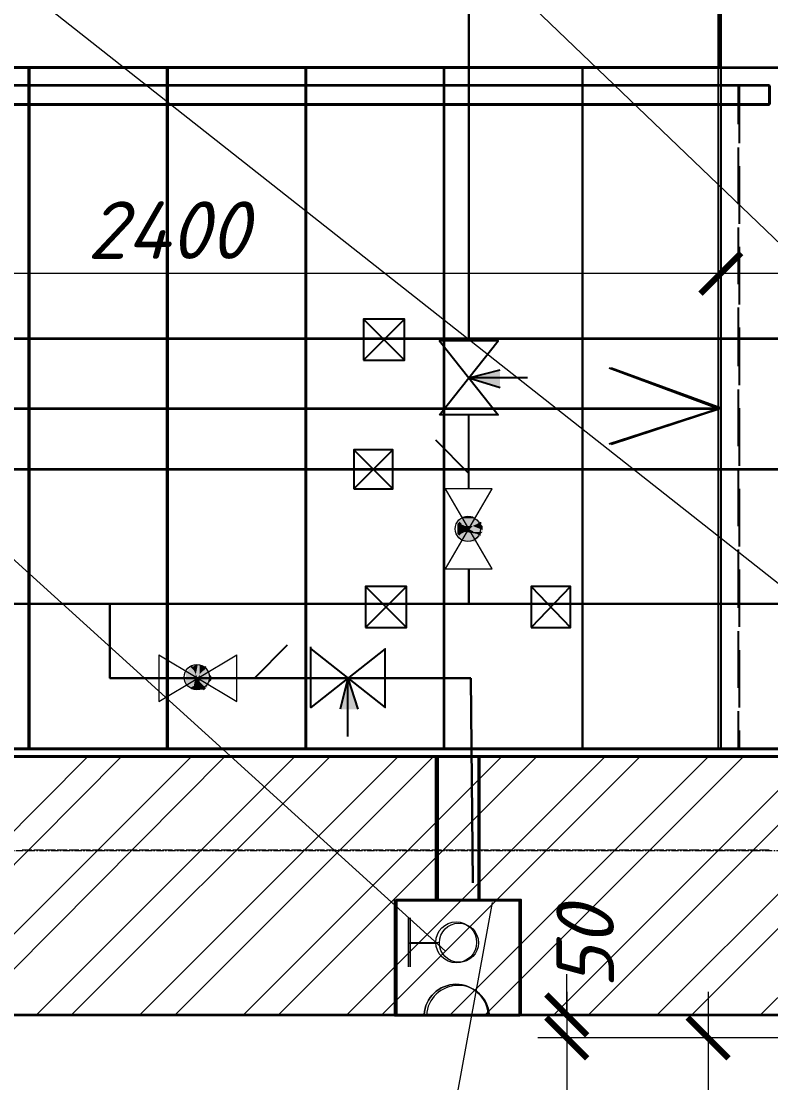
# Model space of a CAD drawing. Header units: millimetres. Extents: x -10178924 to 11692288, y -947381 to 58396.
# Drawn here: x 764284 to 765910, y -793095 to -790790 of the extents above; entities that cross this region are included whole.
import ezdxf

# ---------------------------------------------------------------- set-up
doc = ezdxf.new("R2010")
doc.units = ezdxf.units.MM
doc.linetypes.add('GOST2.303 4', pattern=[7, 5, -2, 0])
doc.linetypes.add('осевая', pattern=[50.8, 31.75, -6.35, 6.35, -6.35])
for name, color, linetype, lineweight in [('_В1', 5, 'Continuous', 9), ('PDF _0', 7, 'Continuous', 9), ('PDF _Текст', 7, 'Continuous', 5), ('Размеры клад.', 7, 'Continuous', 0), ('Размеры осевые', 153, 'Continuous', 9), ('Стены.1', 7, 'Continuous', 25), ('ШТРИХОВКА', 252, 'Continuous', 15)]:
    doc.layers.add(name, color=color, linetype=linetype, lineweight=lineweight)
for name, color, linetype in [('_надписи_вода', 7, 'Continuous'), ('PDF __В1', 5, 'Continuous'), ('PDF __надписи_вода', 7, 'Continuous'), ('PDF _В1_Арматура', 7, 'Continuous'), ('PDF _ВК_Арматура', 3, 'Continuous'), ('PDF _ВК_В1', 5, 'Continuous'), ('PDF _ВК_Т3', 1, 'Continuous'), ('PDF _ВК_Т4', 6, 'Continuous'), ('PDF _Лестницы _ крыльца.1', 7, 'Continuous'), ('PDF _Стены.1', 7, 'Continuous'), ('PDF _Текст 0.09', 7, 'Continuous'), ('Лестницы _ крыльца.1', 7, 'Continuous')]:
    doc.layers.add(name, color=color, linetype=linetype)
doc.layers.add('PDF _Размеры осевые', color=7, linetype='Continuous', true_color=0x5d6970)
doc.layers.add('PDF _штриховка', color=7, linetype='Continuous', true_color=0x95834a)
doc.styles.add('GOST 2.304_new', font='isocpeui.ttf')
doc.dimstyles.new('SPDS 1_50', dxfattribs={"dimscale": 50, "dimtxt": 2.5, "dimasz": 1.77, "dimexe": 1.25, "dimexo": 0.625, "dimtad": 1, "dimdec": 0, "dimrnd": 0.001, "dimtxsty": 'GOST 2.304_new', "dimblk": 'ARCHTICK', "dimcen": 2.5, "dimdle": 2, "dimclrt": 256, "dimadec": 0, "dimazin": 2, "dimtfac": 0.75, "dimtdec": 0, "dimtmove": 1, "dimatfit": 3, "dimfxl": 1, "dimtolj": 1, "dimlwd": 9, "dimlwe": 9, "dimarcsym": 0})

# ---------------------------------------------------------------- blocks, each defined once
blk = doc.blocks.new('_ArchTick')
at = {"color": 0, "linetype": 'ByBlock', "const_width": 0.15}
blk.add_lwpolyline([(-0.5, -0.5), (0.5, 0.5)], dxfattribs=at)
blk = doc.blocks.new('*D2626')
at = {"layer": 'Defpoints', "color": 0, "ltscale": 100, "transparency": 16777216}
for p in [(43828.1, -12156.9), (43109.1, -12206.9), (43769.1, -12206.9)]:
    blk.add_point(p, dxfattribs=at)
at = {"layer": 'Размеры клад.', "color": 0, "lineweight": 9, "ltscale": 100, "transparency": 16777216}
for p, q in [((43109.1, -12156.9), (43109.1, -12068.4)), ((43796.8, -12156.9), (43046.6, -12156.9)), ((43109.1, -12156.9), (43109.1, -12206.9)), ((43737.8, -12206.9), (43046.6, -12206.9)), ((43109.1, -12206.9), (43109.1, -12295.4))]:
    blk.add_line(p, q, dxfattribs=at)
at = {"layer": 'Размеры клад.', "color": 0, "lineweight": 9, "ltscale": 100, "transparency": 16777216, "xscale": 88.5, "yscale": 88.5, "zscale": 88.5}
for p, rotation in [((43109.1, -12156.9), 270), ((43109.1, -12206.9), 90)]:
    blk.add_blockref('_ArchTick', p, dxfattribs=dict(at, rotation=rotation))
at = {"layer": 'Размеры клад.', "ltscale": 100, "transparency": 16777216, "insert": (43149, -12011.2), "char_height": 125, "attachment_point": 5, "rotation": 90, "style": 'GOST 2.304_new'}
blk.add_mtext('\\A1;50', dxfattribs=at)
blk = doc.blocks.new('*D2627')
at = {"layer": 'Defpoints', "color": 0, "ltscale": 100, "transparency": 16777216}
for p in [(43769.1, -12206.9), (43109.1, -14046.9), (43769.1, -14046.9)]:
    blk.add_point(p, dxfattribs=at)
at = {"layer": 'Размеры клад.', "color": 0, "lineweight": 9, "ltscale": 100, "transparency": 16777216}
for p, q in [((43109.1, -12106.9), (43109.1, -14146.9)), ((43737.8, -12206.9), (43046.6, -12206.9)), ((43737.8, -14046.9), (43046.6, -14046.9))]:
    blk.add_line(p, q, dxfattribs=at)
at = {"layer": 'Размеры клад.', "color": 0, "lineweight": 9, "ltscale": 100, "transparency": 16777216, "xscale": 88.5, "yscale": 88.5, "zscale": 88.5}
for p, rotation in [((43109.1, -12206.9), 90), ((43109.1, -14046.9), 270)]:
    blk.add_blockref('_ArchTick', p, dxfattribs=dict(at, rotation=rotation))
at = {"layer": 'Размеры клад.', "ltscale": 100, "transparency": 16777216, "insert": (43015.3, -13126.9), "char_height": 125, "attachment_point": 5, "rotation": 90, "style": 'GOST 2.304_new'}
blk.add_mtext('\\A1;1840', dxfattribs=at)
blk = doc.blocks.new('*D2628')
at = {"layer": 'Defpoints', "color": 0, "ltscale": 100, "transparency": 16777216}
for p in [(43665, -12206.9), (43415.9, -13746.9), (44069.1, -13746.9)]:
    blk.add_point(p, dxfattribs=at)
at = {"layer": 'Размеры клад.', "color": 0, "lineweight": 9, "ltscale": 100, "transparency": 16777216}
for p, q in [((43415.9, -12106.9), (43415.9, -13846.9)), ((43633.8, -12206.9), (43353.4, -12206.9)), ((44037.8, -13746.9), (43353.4, -13746.9))]:
    blk.add_line(p, q, dxfattribs=at)
at = {"layer": 'Размеры клад.', "color": 0, "lineweight": 9, "ltscale": 100, "transparency": 16777216, "xscale": 88.5, "yscale": 88.5, "zscale": 88.5}
for p, rotation in [((43415.9, -12206.9), 90), ((43415.9, -13746.9), 270)]:
    blk.add_blockref('_ArchTick', p, dxfattribs=dict(at, rotation=rotation))
at = {"layer": 'Размеры клад.', "ltscale": 100, "transparency": 16777216, "insert": (43322.2, -12976.9), "char_height": 125, "attachment_point": 5, "rotation": 90, "style": 'GOST 2.304_new'}
blk.add_mtext('\\A1;1540', dxfattribs=at)
blk = doc.blocks.new('*D2633')
at = {"layer": 'Defpoints', "color": 0, "ltscale": 100, "transparency": 16777216}
for p in [(43443.3, -10547.2), (41043.3, -10839.9), (43443.3, -10839.9)]:
    blk.add_point(p, dxfattribs=at)
at = {"layer": 'Размеры клад.', "color": 0, "lineweight": 9, "ltscale": 100, "transparency": 16777216}
for p, q in [((41043.3, -10808.7), (41043.3, -10484.7)), ((43443.3, -10808.7), (43443.3, -10484.7)), ((40943.3, -10547.2), (43543.3, -10547.2))]:
    blk.add_line(p, q, dxfattribs=at)
at = {"layer": 'Размеры клад.', "color": 0, "lineweight": 9, "ltscale": 100, "transparency": 16777216, "xscale": 88.5, "yscale": 88.5, "zscale": 88.5, "rotation": 180}
blk.add_blockref('_ArchTick', (41043.3, -10547.2), dxfattribs=at)
at = {"layer": 'Размеры клад.', "color": 0, "lineweight": 9, "ltscale": 100, "transparency": 16777216, "xscale": 88.5, "yscale": 88.5, "zscale": 88.5}
blk.add_blockref('_ArchTick', (43443.3, -10547.2), dxfattribs=at)
at = {"layer": 'Размеры клад.', "ltscale": 100, "transparency": 16777216, "insert": (42243.3, -10453.4), "char_height": 125, "width": 601.204, "attachment_point": 5, "style": 'GOST 2.304_new'}
blk.add_mtext('\\A1;2400', dxfattribs=at)
blk = doc.blocks.new('*D2646')
at = {"layer": 'Defpoints', "color": 0, "ltscale": 100, "transparency": 16777216}
for p in [(45583.3, -10547.2), (43443.3, -10665.5), (45583.3, -10665.5)]:
    blk.add_point(p, dxfattribs=at)
at = {"layer": 'Размеры клад.', "color": 0, "lineweight": 9, "ltscale": 100, "transparency": 16777216}
for p, q in [((43443.3, -10634.3), (43443.3, -10484.7)), ((45583.3, -10634.3), (45583.3, -10484.7)), ((43343.3, -10547.2), (45683.3, -10547.2))]:
    blk.add_line(p, q, dxfattribs=at)
at = {"layer": 'Размеры клад.', "color": 0, "lineweight": 9, "ltscale": 100, "transparency": 16777216, "xscale": 88.5, "yscale": 88.5, "zscale": 88.5, "rotation": 180}
blk.add_blockref('_ArchTick', (43443.3, -10547.2), dxfattribs=at)
at = {"layer": 'Размеры клад.', "color": 0, "lineweight": 9, "ltscale": 100, "transparency": 16777216, "xscale": 88.5, "yscale": 88.5, "zscale": 88.5}
blk.add_blockref('_ArchTick', (45583.3, -10547.2), dxfattribs=at)
at = {"layer": 'Размеры клад.', "ltscale": 100, "transparency": 16777216, "insert": (44513.3, -10453.4), "char_height": 125, "attachment_point": 5, "style": 'GOST 2.304_new'}
blk.add_mtext('\\A1;2140', dxfattribs=at)
blk = doc.blocks.new('A$C5282721b')
at = {"layer": 'ШТРИХОВКА', "ltscale": 100, "true_color": 0x000000, "transparency": 33554687}
h = blk.add_hatch(dxfattribs=at)
h.set_pattern_fill('ANSI31', color=18, scale=50)
h.set_pattern_definition([(45, (-79853.19, 25128.16), (-112.2532, 112.2532), [])])
h.paths.add_polyline_path([(30308.806, -10037.639), (30340.503, -10057.45), (30340.503, -9982.609)], flags=16)
h.paths.add_polyline_path([(29940.503, -9500.003), (30274.939, -9500.003), (30340.503, -9500.003), (30340.503, -8858.185), (29940.503, -8858.185)])
h.paths.add_polyline_path([(30340.503, -9510.106), (29940.503, -9505.804), (29940.503, -15302.111), (27792.557, -15302.111), (27792.557, -15862.111), (30500.503, -15862.111), (30500.503, -12156.906), (44179.391, -12156.906), (44179.391, -11596.906), (30340.503, -11596.906)])
at = {"color": 18, "true_color": 0x000000, "transparency": 33554687}
for points in [[(43550.839, -10139.913), (41003.32, -10139.913)], [(43550.839, -10179.913), (43550.839, -10139.913)], [(43550.839, -10179.913), (41003.32, -10179.913)]]:
    blk.add_lwpolyline(points, dxfattribs=at)
at = {"layer": '_В1', "color": 18, "true_color": 0x000000, "transparency": 33554687}
for p, q in [((42769.51, -11946.386), (42769.198, -12052.386)), ((42769.51, -11946.386), (42769.198, -12052.386)), ((42832.525, -12000.261), (42769.347, -12000.075)), ((42832.525, -12000.261), (42769.347, -12000.075))]:
    blk.add_line(p, q, dxfattribs=at)
blk.add_circle((42875.017, -12000.344), 42.492, dxfattribs=at)
blk.add_circle((42875.017, -12000.344), 42.492, dxfattribs=at)
blk.add_arc((42873.096, -12161.79), 68.745, 4.546329, 176.452971, dxfattribs=at)
blk.add_arc((42873.096, -12161.79), 68.745, 4.546329, 176.452971, dxfattribs=at)
at = {"layer": '_надписи_вода', "color": 18, "lineweight": 30, "true_color": 0x000000, "transparency": 33554687}
for p, q in [((42829.505, -11596.906), (42829.505, -11906.906)), ((42829.505, -11596.906), (42829.505, -11906.906)), ((42919.505, -11596.906), (42919.505, -11906.906)), ((42919.505, -11686.906), (42919.505, -11906.906))]:
    blk.add_line(p, q, dxfattribs=at)
for points in [[(43009.505, -12156.906), (42739.505, -12156.906), (42739.505, -11906.906), (43009.505, -11906.906)], [(42739.505, -11906.906), (43009.505, -11906.906), (43009.505, -12156.906), (42739.505, -12156.906)], [(43009.505, -12156.906), (42739.505, -12156.906), (42739.505, -11906.906), (43009.505, -11906.906)], [(43009.505, -12156.906), (42739.505, -12156.906), (42739.505, -11906.906), (43009.505, -11906.906)], [(43009.505, -12156.906), (42739.505, -12156.906), (42739.505, -11906.906), (43009.505, -11906.906)], [(42739.505, -11906.906), (43009.505, -11906.906), (43009.505, -12156.906), (42739.505, -12156.906)], [(43009.505, -12156.906), (42739.505, -12156.906), (42739.505, -11906.906), (43009.505, -11906.906)], [(43009.505, -12156.906), (42739.505, -12156.906), (42739.505, -11906.906), (43009.505, -11906.906)]]:
    blk.add_lwpolyline(points, close=True, dxfattribs=at)
at = {"layer": 'Лестницы _ крыльца.1', "color": 18, "lineweight": 30, "true_color": 0x000000, "transparency": 33554687}
for p, q in [((43443.32, -9059.913), (43443.32, -10099.913)), ((43443.32, -10099.913), (41043.32, -10099.913))]:
    blk.add_line(p, q, dxfattribs=at)
at = {"layer": 'Лестницы _ крыльца.1', "color": 18, "true_color": 0x000000, "transparency": 33554687}
for p, q in [((41943.32, -10099.913), (41943.32, -11579.913)), ((42243.32, -10099.913), (42243.32, -11579.913)), ((42543.32, -10099.913), (42543.32, -11579.913)), ((42843.32, -10099.913), (42843.32, -11579.913)), ((43143.32, -10099.913), (43143.32, -11579.913)), ((43443.32, -10099.913), (43443.32, -11579.913)), ((41043.32, -11579.913), (45583.32, -11579.913))]:
    blk.add_line(p, q, dxfattribs=at)
at = {"layer": 'Лестницы _ крыльца.1', "color": 18, "linetype": 'GOST2.303 4', "ltscale": 50, "true_color": 0x000000, "transparency": 33554687}
blk.add_line((43443.32, -10099.913), (45583.32, -10099.913), dxfattribs=at)
at = {"layer": 'Лестницы _ крыльца.1', "color": 18, "linetype": 'GOST2.303 4', "ltscale": 25, "true_color": 0x000000, "transparency": 33554687}
blk.add_line((43483.32, -10139.913), (43483.32, -11579.913), dxfattribs=at)
at = {"layer": 'Лестницы _ крыльца.1', "color": 18, "linetype": 'Continuous', "true_color": 0x000000, "transparency": 33554687}
for p, q in [((43443.32, -10839.913), (43205.718, -10752.839)), ((41043.32, -10839.354), (43443.32, -10839.913)), ((43205.511, -10918.223), (43443.32, -10839.913)), ((40954.391, -11596.906), (45254.391, -11596.906)), ((41954.391, -11596.906), (45254.391, -11596.906))]:
    blk.add_line(p, q, dxfattribs=at)
at = {"layer": 'Размеры осевые', "color": 251, "linetype": 'осевая', "ltscale": 0.5, "transparency": 33554687}
blk.add_line((-9750, -11800), (57900, -11800), dxfattribs=at)
at = {"layer": 'Стены.1', "color": 18, "linetype": 'Continuous', "true_color": 0x000000, "transparency": 33554687, "flags": 128}
for points in [[(46664.121, -11596.906), (30340.503, -11596.906)], [(54269.391, -12156.906), (30500.503, -12156.906)]]:
    blk.add_lwpolyline(points, dxfattribs=at)
at = {"layer": 'Размеры клад.', "color": 18, "ltscale": 100, "true_color": 0x000000, "transparency": 33554687}
dim = blk.add_linear_dim(base=(43443.32, -10547.192), p1=(41043.32, -10839.913), p2=(43443.32, -10839.913), text='2400', dimstyle='SPDS 1_50', dxfattribs=at)
dim.commit()
dim.dimension.update_dxf_attribs({"geometry": '*D2633', "text_midpoint": (42243.32, -10453.442)})
dim = blk.add_linear_dim(base=(45583.32, -10547.192), p1=(43443.32, -10665.539), p2=(45583.32, -10665.539), dimstyle='SPDS 1_50', dxfattribs=at)
dim.commit()
dim.dimension.update_dxf_attribs({"geometry": '*D2646', "text_midpoint": (44513.32, -10453.442)})
dim = blk.add_linear_dim(base=(43109.081, -12206.906), p1=(43828.085, -12156.906), p2=(43769.092, -12206.906), angle=90, dimstyle='SPDS 1_50', dxfattribs=at)
dim.commit()
dim.dimension.update_dxf_attribs({"geometry": '*D2626', "text_midpoint": (43242.741, -12011.223), "dimtype": 128})
for base, p1, p2, picture, middle in [((43109.081, -14046.906), (43769.092, -12206.906), (43769.092, -14046.906), '*D2627', (43015.331, -13126.906)), ((43415.933, -13746.906), (43665.044, -12206.906), (44069.092, -13746.906), '*D2628', (43322.183, -12976.906))]:
    dim = blk.add_linear_dim(base=base, p1=p1, p2=p2, angle=90, dimstyle='SPDS 1_50', dxfattribs=at)
    dim.commit()
    dim.dimension.update_dxf_attribs({"geometry": picture, "text_midpoint": middle})

msp = doc.modelspace()

# ---------------------------------------------------------------- linework, layer by layer
at = {"layer": 'PDF _0', "lineweight": 25}
for points in [[(763358.7, -790971.7), (765907.1, -790971.7), (765907.1, -790929.4), (763358.7, -790929.4)], [(765026.6, -791437.4), (765115.5, -791526.3)], [(765115.5, -791437.4), (765026.6, -791526.3)], [(765005.5, -791721), (765090.1, -791805.7)], [(765090.1, -791721), (765005.5, -791805.7)], [(765030.9, -792017.3), (765119.8, -792106.2)], [(765119.8, -792017.3), (765030.9, -792106.2)], [(765390.7, -792017.3), (765475.4, -792106.2)], [(765475.4, -792017.3), (765390.7, -792106.2)]]:
    msp.add_lwpolyline(points, dxfattribs=at)
for points in [[(765026.6, -791526.3), (765115.5, -791526.3), (765115.5, -791437.4), (765026.6, -791437.4)], [(765005.5, -791805.7), (765090.1, -791805.7), (765090.1, -791721), (765005.5, -791721)], [(765030.9, -792106.2), (765119.8, -792106.2), (765119.8, -792017.3), (765030.9, -792017.3)], [(765390.7, -792106.2), (765475.4, -792106.2), (765475.4, -792017.3), (765390.7, -792017.3)]]:
    msp.add_lwpolyline(points, close=True, dxfattribs=at)
at = {"layer": 'PDF __В1', "lineweight": 9}
for points in [[(765124, -792842.8), (765124, -792737)], [(765124, -792792), (765187.5, -792792)]]:
    msp.add_lwpolyline(points, close=True, dxfattribs=at)
msp.add_lwpolyline([(765297.3, -792945.2, 0.931714), (765158, -792946.5, -0.931714)], format="xyb", close=True, dxfattribs=at)
msp.add_circle((765227.7, -792789.9), 44.4, dxfattribs=at)
msp.add_circle((765227.7, -792789.9), 44.4, dxfattribs=at)
at = {"layer": 'PDF __надписи_вода', "lineweight": 30}
for points in [[(765183.3, -792698.9), (765183.3, -792385.6)], [(765365.3, -792948.7), (765094.4, -792948.7), (765094.4, -792698.9), (765365.3, -792698.9)], [(765094.4, -792698.9), (765365.3, -792698.9), (765365.3, -792948.7), (765094.4, -792948.7)], [(765365.3, -792948.7), (765365.3, -792698.9), (765094.4, -792698.9), (765094.4, -792948.7), (765365.3, -792948.7), (765094.4, -792948.7), (765094.4, -792698.9), (765365.3, -792698.9)], [(765365.3, -792948.7), (765094.4, -792948.7), (765094.4, -792698.9), (765365.3, -792698.9)], [(765094.4, -792698.9), (765365.3, -792698.9), (765365.3, -792948.7), (765094.4, -792948.7)], [(765365.3, -792948.7), (765365.3, -792698.9), (765094.4, -792698.9), (765094.4, -792948.7), (765365.3, -792948.7), (765094.4, -792948.7), (765094.4, -792698.9), (765365.3, -792698.9)]]:
    msp.add_lwpolyline(points, close=True, dxfattribs=at)
for points in [[(765276.4, -792385.6), (765276.4, -792698.9)], [(765276.4, -792478.8), (765276.4, -792698.9)]]:
    msp.add_lwpolyline(points, dxfattribs=at)
at = {"layer": 'PDF _В1_Арматура', "lineweight": 0}
for points in [[(765204.4, -791979.2), (765306, -791805.7), (765204.4, -791805.7)], [(765204.4, -791979.2), (765306, -791979.2), (765204.4, -791805.7)], [(765238.3, -791881.9), (765234.1, -791877.6), (765238.3, -791881.9)], [(765280.6, -791881.9), (765280.6, -791877.6), (765280.6, -791881.9)], [(765263.7, -791898.8), (765255.2, -791894.6), (765263.7, -791898.8)], [(764582.1, -792165.5), (764751.5, -792267.1), (764751.5, -792165.5)], [(764582.1, -792165.5), (764582.1, -792267.1), (764751.4, -792165.5)], [(764679.5, -792199.4), (764683.7, -792190.9), (764679.5, -792199.4)], [(764662.6, -792224.8), (764666.8, -792216.3), (764662.6, -792224.8)], [(764679.5, -792241.7), (764683.7, -792237.5), (764679.5, -792241.7)]]:
    msp.add_lwpolyline(points, dxfattribs=at)
for centre in [(765253.1, -791892.4), (764664.7, -792214.2)]:
    msp.add_circle(centre, 27.5, dxfattribs=at)
at = {"layer": 'PDF _В1_Арматура', "transparency": 33554559}
for points in [[(765242.5, -791869.2), (765272.2, -791873.4), (765238.3, -791873.4)], [(765246.8, -791864.9), (765267.9, -791869.2), (765242.5, -791869.2)], [(765267.9, -791869.2), (765242.5, -791869.2), (765272.2, -791873.4)], [(765251, -791864.9), (765263.7, -791864.9), (765246.8, -791864.9)], [(765263.7, -791864.9), (765246.8, -791864.9), (765267.9, -791869.2)], [(765255.2, -791864.9), (765259.5, -791864.9), (765251, -791864.9)], [(765259.5, -791864.9), (765251, -791864.9), (765263.7, -791864.9)], [(765234.1, -791877.6), (765238.3, -791881.9), (765229.8, -791881.9)], [(765238.3, -791881.9), (765229.8, -791881.9), (765246.8, -791886.1)], [(765229.8, -791881.9), (765246.8, -791886.1), (765229.8, -791886.1)], [(765246.8, -791886.1), (765229.8, -791886.1), (765255.2, -791894.6)], [(765229.8, -791886.1), (765255.2, -791894.6), (765229.8, -791894.6)], [(765238.3, -791873.4), (765276.4, -791873.4), (765234.1, -791873.4)], [(765276.4, -791873.4), (765234.1, -791873.4), (765280.6, -791877.6)], [(765234.1, -791873.4), (765280.6, -791877.6), (765234.1, -791877.6)], [(765280.6, -791877.6), (765234.1, -791877.6), (765263.7, -791886.1)], [(765234.1, -791877.6), (765263.7, -791886.1), (765246.8, -791886.1)], [(765272.2, -791873.4), (765238.3, -791873.4), (765276.4, -791873.4)], [(765255.2, -791894.6), (765255.2, -791894.6), (765246.8, -791886.1)], [(765255.2, -791894.6), (765246.8, -791886.1), (765263.7, -791886.1)], [(765263.7, -791886.1), (765284.9, -791894.6), (765255.2, -791894.6)], [(765272.2, -791881.9), (765284.9, -791886.1), (765263.7, -791886.1)], [(765284.9, -791886.1), (765263.7, -791886.1), (765284.9, -791894.6)], [(765280.6, -791877.6), (765280.6, -791881.9), (765272.2, -791881.9)], [(765280.6, -791881.9), (765272.2, -791881.9), (765284.9, -791886.1)], [(765255.2, -791894.6), (765229.8, -791894.6), (765246.8, -791898.8)], [(765229.8, -791894.6), (765246.8, -791898.8), (765229.8, -791898.8)], [(765246.8, -791898.8), (765229.8, -791898.8), (765238.3, -791903)], [(765229.8, -791898.8), (765238.3, -791903), (765229.8, -791903)], [(765238.3, -791903), (765229.8, -791903), (765234.1, -791907.3)], [(765238.3, -791903), (765280.6, -791907.3), (765234.1, -791907.3)], [(765280.6, -791907.3), (765234.1, -791907.3), (765276.4, -791911.5)], [(765234.1, -791907.3), (765276.4, -791911.5), (765234.1, -791911.5)], [(765276.4, -791911.5), (765234.1, -791911.5), (765272.2, -791915.7)], [(765234.1, -791911.5), (765272.2, -791915.7), (765238.3, -791915.7)], [(765246.8, -791898.8), (765272.2, -791903), (765238.3, -791903)], [(765272.2, -791903), (765238.3, -791903), (765280.6, -791907.3)], [(765255.2, -791894.6), (765263.7, -791898.8), (765246.8, -791898.8)], [(765263.7, -791898.8), (765246.8, -791898.8), (765272.2, -791903)], [(765284.9, -791894.6), (765255.2, -791894.6), (765284.9, -791898.8)], [(765255.2, -791894.6), (765284.9, -791898.8), (765263.7, -791898.8)], [(765284.9, -791898.8), (765263.7, -791898.8), (765280.6, -791903)], [(765263.7, -791898.8), (765280.6, -791903), (765272.2, -791903)], [(765272.2, -791903), (765280.6, -791903), (765280.6, -791907.3)], [(765272.2, -791915.7), (765238.3, -791915.7), (765267.9, -791920)], [(765238.3, -791915.7), (765267.9, -791920), (765242.5, -791920)], [(765267.9, -791920), (765242.5, -791920), (765263.7, -791920)], [(765242.5, -791920), (765263.7, -791920), (765246.8, -791920)], [(765263.7, -791920), (765246.8, -791920), (765259.5, -791920)], [(765246.8, -791920), (765259.5, -791920), (765251, -791920)], [(765259.5, -791920), (765251, -791920), (765255.2, -791920)], [(764658.3, -792199.4), (764658.3, -792190.9), (764649.9, -792190.9)], [(764658.3, -792199.4), (764649.9, -792237.5), (764649.9, -792190.9)], [(764649.9, -792237.5), (764649.9, -792190.9), (764649.9, -792195.1)], [(764649.9, -792190.9), (764649.9, -792237.5), (764649.9, -792237.5)], [(764662.6, -792207.8), (764662.6, -792186.7), (764658.3, -792199.4)], [(764662.6, -792186.7), (764658.3, -792199.4), (764658.3, -792190.9)], [(764666.8, -792216.3), (764666.8, -792186.7), (764662.6, -792207.8)], [(764666.8, -792186.7), (764662.6, -792207.8), (764662.6, -792186.7)], [(764671, -792207.8), (764671, -792186.7), (764666.8, -792216.3)], [(764671, -792186.7), (764666.8, -792216.3), (764666.8, -792186.7)], [(764679.5, -792190.9), (764671, -792207.8), (764671, -792186.7)], [(764679.5, -792199.4), (764679.5, -792190.9), (764671, -792207.8)], [(764683.7, -792237.5), (764683.7, -792190.9), (764671, -792224.8)], [(764683.7, -792190.9), (764671, -792224.8), (764671, -792207.8)], [(764683.7, -792190.9), (764679.5, -792199.4), (764679.5, -792190.9)], [(764687.9, -792195.1), (764683.7, -792237.5), (764683.7, -792190.9)], [(764645.6, -792233.2), (764645.6, -792199.4), (764641.4, -792229)], [(764645.6, -792199.4), (764641.4, -792229), (764641.4, -792203.6)], [(764641.4, -792229), (764641.4, -792203.6), (764641.4, -792224.8)], [(764641.4, -792203.6), (764641.4, -792224.8), (764641.4, -792207.8)], [(764641.4, -792224.8), (764641.4, -792207.8), (764641.4, -792220.5)], [(764641.4, -792207.8), (764641.4, -792220.5), (764641.4, -792212.1)], [(764641.4, -792220.5), (764641.4, -792212.1), (764641.4, -792216.3)], [(764649.9, -792237.5), (764649.9, -792195.1), (764645.6, -792233.2)], [(764649.9, -792195.1), (764645.6, -792233.2), (764645.6, -792199.4)], [(764658.3, -792233.2), (764658.3, -792199.4), (764649.9, -792237.5)], [(764662.6, -792207.8), (764658.3, -792233.2), (764658.3, -792199.4)], [(764662.6, -792224.8), (764662.6, -792207.8), (764658.3, -792233.2)], [(764666.8, -792216.3), (764662.6, -792224.8), (764662.6, -792207.8)], [(764666.8, -792216.3), (764666.8, -792216.3), (764671, -792207.8)], [(764666.8, -792216.3), (764671, -792207.8), (764671, -792224.8)], [(764687.9, -792237.5), (764687.9, -792195.1), (764683.7, -792237.5)], [(764687.9, -792199.4), (764687.9, -792237.5), (764687.9, -792195.1)], [(764687.9, -792233.2), (764687.9, -792199.4), (764687.9, -792237.5)], [(764692.2, -792203.6), (764688, -792233.2), (764688, -792199.4)], [(764692.2, -792229), (764692.2, -792203.6), (764688, -792233.2)], [(764692.2, -792207.8), (764692.2, -792229), (764692.2, -792203.6)], [(764696.4, -792212.1), (764692.2, -792224.8), (764692.2, -792207.8)], [(764692.2, -792224.8), (764692.2, -792207.8), (764692.2, -792229)], [(764696.4, -792220.5), (764696.4, -792212.1), (764692.2, -792224.8)], [(764696.4, -792216.3), (764696.4, -792220.5), (764696.4, -792212.1)], [(764658.3, -792233.2), (764658.3, -792241.7), (764649.9, -792237.5)], [(764662.6, -792241.7), (764662.6, -792224.8), (764658.3, -792241.7)], [(764662.6, -792224.8), (764658.3, -792241.7), (764658.3, -792233.2)], [(764666.8, -792241.7), (764666.8, -792216.3), (764662.6, -792241.7)], [(764666.8, -792216.3), (764662.6, -792241.7), (764662.6, -792224.8)], [(764671, -792224.8), (764666.8, -792241.7), (764666.8, -792216.3)], [(764671, -792241.7), (764671, -792224.8), (764666.8, -792241.7)], [(764679.5, -792233.2), (764671, -792241.7), (764671, -792224.8)], [(764679.5, -792241.7), (764679.5, -792233.2), (764671, -792241.7)], [(764683.7, -792237.5), (764679.5, -792241.7), (764679.5, -792233.2)]]:
    msp.add_solid(points, dxfattribs=at)
at = {"layer": 'PDF _ВК_Арматура', "lineweight": 25}
for points in [[(765191.7, -791644.8), (765318.7, -791483.9), (765191.7, -791483.9), (765318.7, -791644.8)], [(764912.3, -792152.8), (765073.2, -792279.8), (765073.2, -792152.8), (764912.3, -792279.8)]]:
    msp.add_lwpolyline(points, close=True, dxfattribs=at)
for points in [[(765255.2, -791564.4), (765323, -791547.4)], [(765382.2, -791564.4), (765255.2, -791564.4), (765323, -791585.5)], [(765318.7, -791644.8), (765191.7, -791644.8)], [(765255.2, -791805.7), (765255.2, -791644.8)], [(765255.2, -791771.8), (765183.3, -791699.8)], [(764789.6, -792216.3), (764861.5, -792144.3)], [(764912.3, -792279.8), (764912.3, -792148.6)], [(764751.5, -792216.3), (764912.3, -792216.3)], [(764992.8, -792343.3), (764992.8, -792216.3), (764975.8, -792284)], [(764992.8, -792216.3), (765013.9, -792284)]]:
    msp.add_lwpolyline(points, dxfattribs=at)
at = {"layer": 'PDF _ВК_Арматура', "transparency": 33554559}
for points in [[(765255.2, -791564.4), (765323, -791564.4), (765323, -791547.4)], [(765323, -791585.5), (765255.2, -791564.4), (765323, -791564.4)], [(764975.8, -792284), (764992.8, -792216.3), (764992.8, -792284)], [(764992.8, -792216.3), (764992.8, -792284), (765013.9, -792284)]]:
    msp.add_solid(points, dxfattribs=at)
at = {"layer": 'PDF _ВК_В1', "lineweight": 30}
for points in [[(765255.2, -791483.9), (765255.2, -785803)], [(765255.2, -792055.4), (765255.2, -791979.2)], [(768798.5, -792055.4), (767151.8, -792055.4), (749773.8, -792055.4)], [(764476.3, -792055.4), (764476.3, -792216.3), (765259.4, -792216.3)], [(765259.5, -792216.3), (765263.7, -792660.8)]]:
    msp.add_lwpolyline(points, dxfattribs=at)
at = {"layer": 'PDF _ВК_Т3', "lineweight": 35}
msp.add_lwpolyline([(768680, -791763.3), (767410, -791763.3), (749346.2, -791763.3)], dxfattribs=at)
at = {"layer": 'PDF _ВК_Т4', "lineweight": 35}
msp.add_lwpolyline([(767405.8, -791479.7), (749625.6, -791479.7)], dxfattribs=at)
at = {"layer": 'PDF _Лестницы _ крыльца.1', "lineweight": 30}
for points in [[(765797.1, -789849.8), (765797.1, -790891.2)], [(765797.1, -790891.3), (763401.1, -790891.3)]]:
    msp.add_lwpolyline(points, dxfattribs=at)
at = {"layer": 'PDF _Лестницы _ крыльца.1', "lineweight": 25}
for points in [[(764298.5, -790891.3), (764298.5, -792368.6)], [(764599, -790891.3), (764599, -792368.6)], [(764899.6, -790891.3), (764899.6, -792368.6)], [(765200.2, -790891.3), (765200.2, -792368.6)], [(765500.8, -790891.3), (765500.8, -792368.6)], [(765797.1, -792368.6), (765797.1, -790891.3), (765945.3, -790891.3)], [(765839.4, -790929.4), (765839.4, -791014)], [(765839.4, -791064.8), (765839.4, -791187.6)], [(765839.4, -791238.4), (765839.4, -791361.1)], [(765839.4, -791412), (765839.4, -791539)], [(765797.1, -791632.1), (765560, -791543.2)], [(765839.4, -791589.8), (765839.4, -791712.5)], [(763401, -791632.1), (765797, -791632.1), (765559.9, -791708.3)], [(765839.4, -791763.3), (765839.4, -791886.1)], [(765839.4, -791936.9), (765839.4, -792063.9)], [(765839.4, -792114.7), (765839.4, -792237.5)], [(765839.4, -792288.3), (765839.4, -792368.7)], [(763401, -792368.7), (767939, -792368.7)], [(763312.1, -792385.6), (767608.8, -792385.6), (764311.1, -792385.6)]]:
    msp.add_lwpolyline(points, dxfattribs=at)
at = {"layer": 'PDF _Размеры осевые', "lineweight": 9}
for points in [[(764285.8, -792588.8), (764290, -792588.8), (764306.9, -792588.8)], [(764311.2, -792588.8), (764315.4, -792588.8), (764332.3, -792588.8)], [(764336.6, -792588.8), (764340.8, -792588.8), (764357.7, -792588.8)], [(764362, -792588.8), (764366.2, -792588.8), (764383.1, -792588.8)], [(764387.4, -792588.8), (764391.6, -792588.8), (764408.5, -792588.8)], [(764412.8, -792588.8), (764417, -792588.8), (764433.9, -792588.8)], [(764438.2, -792588.8), (764442.4, -792588.8), (764459.3, -792588.8)], [(764463.6, -792588.8), (764467.8, -792588.8), (764484.7, -792588.8)], [(764489, -792588.8), (764493.2, -792588.8), (764510.2, -792588.8)], [(764514.4, -792588.8), (764518.6, -792588.8), (764535.6, -792588.8)], [(764539.8, -792588.8), (764544, -792588.8), (764560.9, -792588.8)], [(764565.2, -792588.8), (764569.4, -792588.8), (764586.3, -792588.8)], [(764590.6, -792588.8), (764594.8, -792588.8), (764611.7, -792588.8)], [(764616, -792588.8), (764620.2, -792588.8), (764637.2, -792588.8)], [(764641.4, -792588.8), (764645.6, -792588.8), (764662.6, -792588.8)], [(764666.8, -792588.8), (764671, -792588.8), (764687.9, -792588.8)], [(764692.2, -792588.8), (764696.4, -792588.8), (764713.4, -792588.8)], [(764717.6, -792588.8), (764721.8, -792588.8), (764738.8, -792588.8)], [(764743, -792588.8), (764747.2, -792588.8), (764764.2, -792588.8)], [(764768.4, -792588.8), (764772.6, -792588.8), (764789.6, -792588.8)], [(764793.8, -792588.8), (764798, -792588.8), (764814.9, -792588.8)], [(764819.2, -792588.8), (764823.4, -792588.8), (764840.4, -792588.8)], [(764844.6, -792588.8), (764848.8, -792588.8), (764865.8, -792588.8)], [(764870, -792588.8), (764874.2, -792588.8), (764891.2, -792588.8)], [(764895.4, -792588.8), (764899.6, -792588.8), (764916.6, -792588.8)], [(764920.8, -792588.8), (764925, -792588.8), (764942, -792588.8)], [(764946.2, -792588.8), (764950.4, -792588.8), (764967.4, -792588.8)], [(764971.6, -792588.8), (764975.8, -792588.8), (764992.8, -792588.8)], [(764997, -792588.8), (765001.2, -792588.8), (765018.2, -792588.8)], [(765022.4, -792588.8), (765026.6, -792588.8), (765043.6, -792588.8)], [(765047.8, -792588.8), (765052, -792588.8), (765069, -792588.8)], [(765073.2, -792588.8), (765077.4, -792588.8), (765094.4, -792588.8)], [(765098.6, -792588.8), (765102.8, -792588.8), (765119.8, -792588.8)], [(765124, -792588.8), (765128.2, -792588.8), (765145.2, -792588.8)], [(765149.4, -792588.8), (765153.6, -792588.8), (765170.6, -792588.8)], [(765174.8, -792588.8), (765179, -792588.8), (765196, -792588.8)], [(765200.2, -792588.8), (765204.4, -792588.8), (765221.4, -792588.8)], [(765225.6, -792588.8), (765229.8, -792588.8), (765246.8, -792588.8)], [(765251, -792588.8), (765255.2, -792588.8), (765272.2, -792588.8)], [(765276.4, -792588.8), (765280.6, -792588.8), (765297.6, -792588.8)], [(765301.8, -792588.8), (765306, -792588.8), (765323, -792588.8)], [(765327.2, -792588.8), (765331.4, -792588.8), (765348.4, -792588.8)], [(765352.6, -792588.8), (765356.8, -792588.8), (765373.8, -792588.8)], [(765378, -792588.8), (765382.2, -792588.8), (765399.2, -792588.8)], [(765403.4, -792588.8), (765407.6, -792588.8), (765424.6, -792588.8)], [(765428.8, -792588.8), (765433, -792588.8), (765450, -792588.8)], [(765454.2, -792588.8), (765458.4, -792588.8), (765475.4, -792588.8)], [(765479.6, -792588.8), (765483.8, -792588.8), (765500.8, -792588.8)], [(765505, -792588.8), (765509.2, -792588.8), (765526.2, -792588.8)], [(765530.4, -792588.8), (765534.6, -792588.8), (765551.6, -792588.8)], [(765555.8, -792588.8), (765560, -792588.8), (765577, -792588.8)], [(765581.2, -792588.8), (765585.4, -792588.8), (765602.4, -792588.8)], [(765606.6, -792588.8), (765610.8, -792588.8), (765627.8, -792588.8)], [(765632, -792588.8), (765636.2, -792588.8), (765653.2, -792588.8)], [(765657.4, -792588.8), (765661.6, -792588.8), (765678.6, -792588.8)], [(765682.8, -792588.8), (765687, -792588.8), (765704, -792588.8)], [(765708.2, -792588.8), (765712.4, -792588.8), (765729.4, -792588.8)], [(765733.6, -792588.8), (765737.8, -792588.8), (765754.8, -792588.8)], [(765759, -792588.8), (765763.2, -792588.8), (765780.2, -792588.8)], [(765784.4, -792588.8), (765788.6, -792588.8), (765805.6, -792588.8)], [(765809.8, -792588.8), (765814, -792588.8), (765831, -792588.8)], [(765835.2, -792588.8), (765839.4, -792588.8), (765856.4, -792588.8)], [(765860.6, -792588.8), (765864.8, -792588.8), (765881.8, -792588.8)], [(765886, -792588.8), (765890.2, -792588.8), (765907.2, -792588.8)]]:
    msp.add_lwpolyline(points, dxfattribs=at)
at = {"layer": 'PDF _Стены.1', "lineweight": 25}
for points in [[(769018.7, -792385.6), (752695.5, -792385.6)], [(776626, -792948.7), (752856.7, -792948.7)]]:
    msp.add_lwpolyline(points, dxfattribs=at)
at = {"layer": 'PDF _Текст'}
for points in [[(766298.8, -791626.9), (761769.1, -787284.3), (766298.8, -791626.9)], [(766025.7, -792089.3), (761504.6, -788524.9), (759303.4, -788524.9)], [(765204.4, -792809), (761326.8, -789291.2), (758257.8, -789291.2)], [(765306, -792703.1), (764870, -795082.2), (761800.9, -795082.2)]]:
    msp.add_lwpolyline(points, dxfattribs=at)
at = {"layer": 'PDF _Текст 0.09', "lineweight": 0}
for points in [[(765306, -792703.1), (765306, -792703.1), (765306, -792703.1)], [(765204.4, -792809), (765204.4, -792809), (765204.4, -792809)]]:
    msp.add_lwpolyline(points, close=True, dxfattribs=at)
at = {"layer": 'PDF _штриховка', "color": 251, "lineweight": 5, "true_color": 0x636466}
for points in [[(763942.9, -792948.7), (764501.7, -792385.6)], [(764167.2, -792948.7), (764726, -792385.6)], [(764391.6, -792948.7), (764954.6, -792385.6)], [(764616, -792948.7), (765179, -792385.6)], [(764840.4, -792948.7), (765403.4, -792385.6)], [(765064.7, -792948.7), (765627.7, -792385.6)], [(765289.1, -792948.7), (765852.1, -792385.6)], [(765513.5, -792948.7), (766076.5, -792385.6)], [(765737.8, -792948.7), (766300.8, -792385.6)]]:
    msp.add_lwpolyline(points, dxfattribs=at)

# ---------------------------------------------------------------- block references
msp.add_blockref('A$C5282721b', (722358.6, -780790.4))

doc.saveas('drawing.dxf')
